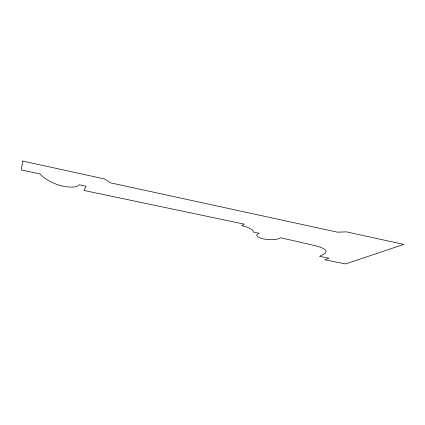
<?xml version="1.0" encoding="UTF-8"?>
<svg xmlns="http://www.w3.org/2000/svg" width="425" height="425" viewBox="0 0 425 425"><rect width="100%" height="100%" fill="white"/><g stroke="black" fill="none" stroke-linecap="round" stroke-linejoin="round"><path stroke-width="0.64" d="M22.78 161.064L21.25 169.936L40.035 173.958A43.345 14.519 10.6 0 0 56.307 184.206A14.806 4.749 10.9 0 0 79.071 184.737L86.11 186.23L83.953 190.442L244.242 224.145L241.745 225.691A20.793 6.051 5.2 0 1 253.582 232.14L259.069 233.272L257.8 233.978A11.996 3.427 4.2 0 0 263.431 238.887A11.996 3.427 4.2 0 0 279.321 238.414L280.675 237.74L316.343 245.974A24.592 6.503 3.4 0 1 324.45 253.9L319.547 256.317L329.051 258.225L324.78 259.797L345.578 263.936L403.75 244.396L346.444 231.864L337.461 232.167L110.426 182.819L104.624 178.968L22.78 161.064"/></g></svg>
